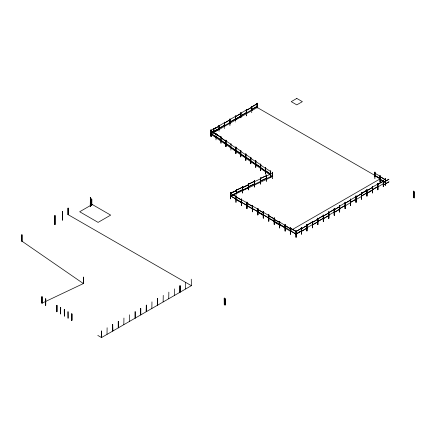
<?xml version="1.0" encoding="UTF-8"?>
<svg xmlns="http://www.w3.org/2000/svg" width="436" height="436" viewBox="0 0 436 436"><rect width="100%" height="100%" fill="white"/><g stroke="black" fill="none" stroke-linecap="round" stroke-linejoin="round"><path stroke-width="0.33" stroke-dasharray="2.18 1.64" d="M224.377 128.609L224.377 127.323M229.843 125.459L229.843 124.173M246.204 114.717L246.209 116.003L246.427 114.717M219.036 131.819L219.036 130.533M235.516 122.309L235.516 121.023M251.888 112.853L251.877 111.567M374.824 178.564L374.829 177.278M260.592 184.265L260.684 183.044M266.685 181.529L266.674 180.242M272.484 178.7L272.484 177.414M254.689 187.235L254.684 185.949M248.7 190.036L248.689 188.75M242.476 193.115L242.476 191.829M375.036 177.278L375.042 178.564M374.933 177.218L374.933 178.629M272.702 177.43L272.707 178.716M272.609 177.359L272.582 178.771M266.587 180.172L266.581 181.463M266.56 180.291L266.56 181.583M260.592 182.973L260.57 184.39M260.472 183.033L260.477 184.319M254.591 185.878L254.591 187.164M254.57 185.998L254.57 187.289M251.774 111.502L251.774 112.919M248.596 188.679L248.596 189.971M248.575 188.804L248.575 190.091M246.318 114.777L246.318 116.069M242.689 191.845L242.699 193.132M242.596 191.775L242.596 193.066M242.574 191.9L242.574 193.186M230.061 124.173L230.066 125.459M229.957 124.107L229.957 125.524M224.486 127.258L224.486 128.669M257.224 109.632L257.224 109.632"/><path stroke-width="0.65" d="M21.8 234.802L21.909 241.299L22.023 234.802M54.816 224.322L54.952 215.662L55.094 224.327L54.805 224.322L55.099 224.322M62.381 211.378L62.675 211.378L62.528 220.038L62.392 211.378L62.67 211.378M67.983 208.141L68.098 214.637L68.207 208.141M55.094 215.755L54.805 215.749M90.236 206.315L90.377 197.661L90.377 206.239M90.519 197.748L90.225 197.742M90.928 198.821L91.037 205.318L91.151 198.821M211.155 129.944L211.04 136.441L210.931 134.223L257.224 107.496L380.503 178.667L290.638 230.551L230.421 195.857L236.023 199.05M213.477 132.98L213.58 128.413L213.689 132.98M218.927 125.328L218.932 129.83M224.377 122.178L224.377 126.68M229.854 123.53L229.957 118.963L230.066 123.53M235.304 120.38L235.407 115.813L235.511 120.38M240.759 117.224L240.863 112.662L240.972 117.224M246.204 114.074L246.318 109.512L246.422 114.074M251.774 106.357L251.774 110.989M257.447 103.327L257.115 103.261L257.115 107.763L257.12 103.261L257.447 103.327L257.447 107.828M257.224 103.327L257.338 107.894M216.458 127.252L210.888 130.544M246.28 110.019L240.748 113.256M257.191 103.724L251.654 106.956M91.702 199.306L91.702 205.738L91.74 199.328M218.883 125.922L224.453 122.712M235.407 116.434L229.837 119.562M219.036 126.146L213.433 129.421L219.003 126.124M235.26 116.821L240.863 113.54L235.26 116.734M246.171 110.521L251.736 107.218M224.377 123.137L229.908 119.818L224.377 123.143M67.983 214.572L191.371 285.678L101.512 337.562L97.784 335.409M210.926 133.073L216.49 129.857L210.926 133.16M224.486 125.241L218.921 128.457M235.407 118.941L229.837 122.156M246.318 112.635L240.748 115.851M257.224 106.335L251.654 109.55M218.921 128.538L224.453 125.301M235.407 119.023L229.837 122.238M246.318 112.722L240.748 115.938M219.003 128.718L213.466 132.032L219.036 128.822M240.83 116.118L235.298 119.35M213.433 132.015L219.036 128.74M224.344 125.715L229.946 122.521M62.381 219.951L62.675 219.951M41.867 296.698L41.976 303.189L42.09 296.698M45.595 298.851L45.704 305.342L45.807 298.851M42.09 303.129L83.358 283.569L83.581 277.138L83.467 283.634L22.023 241.233M230.453 193.252L236.606 190.412L230.421 193.35L236.023 196.543L230.421 193.262M230.421 195.944L236.606 193.006L230.486 195.868M235.914 195.857L235.914 202.288M235.914 196.74L241.446 199.977M235.914 196.821L241.446 200.059M235.914 199.334L241.484 202.631L235.914 199.416M57.002 305.304L56.887 311.8L56.784 305.304M241.375 199.007L241.484 205.503L241.593 199.007M241.375 199.628L246.907 202.778M241.337 202.244L246.907 205.46M60.506 307.456L60.615 313.953L60.729 307.456M246.831 202.157L246.94 208.648L247.054 202.157M246.831 203.034L252.4 206.25M246.792 203.143L252.4 206.337M64.234 309.609L64.343 316.105L64.457 309.609M246.792 205.738L252.362 208.953M67.962 311.762L68.071 318.133M252.291 205.307L252.4 211.803L252.504 205.307M252.253 205.945L257.861 209.057M252.253 208.539L257.861 211.733M71.689 313.915L71.798 320.411L71.913 313.915M257.747 208.452L257.861 214.948L257.97 208.452M257.703 209.362L263.273 212.664M257.703 209.449L263.311 212.643M257.703 211.956L263.311 215.237L257.741 212.021M263.202 211.613L263.311 218.104L263.426 211.613M263.202 212.228L268.772 215.444M263.164 214.757L268.772 218.038M268.658 214.757L268.772 221.254L268.881 214.757M268.62 215.744L274.228 218.937M268.62 218.251L274.228 221.532M274.119 217.907L274.228 224.404L274.342 217.907M274.19 218.872L268.62 215.662M279.65 222.534L274.119 219.215M279.689 225.025L274.119 221.81M279.58 221.483L279.689 227.979L279.798 221.483M279.541 222.038L285.111 225.341M279.65 222.453L274.081 219.319M279.58 224.698L285.111 227.848M374.829 176.635L374.933 172.073L375.036 176.635M285.035 224.633L285.144 231.124L285.258 224.633M374.655 173.097L380.219 176.226M101.512 331.126L101.397 337.497L101.403 331.066M107.005 334.259L107.114 327.763M112.608 324.591L112.831 331.022L112.722 324.651M118.216 321.359L118.325 327.85L118.325 321.294M123.824 324.553L123.933 318.057M129.427 321.316L129.541 314.819M135.144 311.582L135.144 318.144L135.144 311.707M140.752 308.345L140.752 314.906L140.648 308.41M146.245 305.173L146.245 311.604L146.36 305.233M151.962 301.875L151.853 308.366M157.456 298.698L157.57 305.195L157.57 298.638M163.135 301.854L163.244 295.357M168.737 298.616L168.852 292.12M174.345 295.385L174.455 288.888M180.063 285.651L180.063 292.207L179.959 285.716M185.556 282.479L185.556 288.91M191.262 279.187L191.371 285.678M118.325 321.419L118.216 327.785M140.752 308.47L140.637 314.841M157.57 298.758L157.456 305.129M180.063 285.776L179.954 292.142M290.567 228.835L285.035 225.51M374.688 175.583L380.257 178.798M285.111 227.935L279.541 224.633M284.997 228.126L290.567 231.342M380.001 175.822L380.11 182.313L380.219 175.822M290.496 227.783L290.605 234.279L290.719 227.783M380.11 176.64L385.68 179.855M380.11 176.722L385.68 179.937M290.567 228.747L284.997 225.532M290.458 230.808L296.06 234.039M290.458 230.889L296.06 234.121L301.63 230.824L296.028 234.023M380.11 179.234L385.68 182.45M380.11 179.316L385.68 182.531M385.468 178.76L385.577 185.256L385.691 178.76M345.018 208.67L345.121 202.179L345.236 208.67M350.473 199.089L350.582 205.585L350.697 199.089M355.923 195.938L356.032 202.435L356.147 195.938M361.379 192.788L361.493 199.279L361.602 192.788M366.834 189.638L366.943 196.129L367.052 189.638M372.3 186.488L372.409 192.985L372.524 186.488M377.75 183.338L377.859 189.829L377.974 183.338M383.211 180.182L383.32 186.679L383.429 180.182M295.951 237.233L296.06 230.737L296.169 237.233M301.363 227.674L301.478 234.17L301.587 227.674M306.824 224.524L306.933 231.015L307.048 224.524M312.274 221.368L312.383 227.865L312.498 221.368M317.735 218.218L317.844 224.714L317.958 218.218M323.185 215.068L323.294 221.564L323.408 215.068M328.651 211.918L328.766 218.414L328.875 211.918M334.101 208.768L334.216 215.264L334.325 208.768M339.671 205.552L339.671 212.109L339.786 205.618M345.247 202.784L339.704 206.092M350.62 199.797L356.152 196.56M367.063 190.178L361.531 193.491L367.063 190.254M361.493 193.47L367.063 190.167M372.409 187.169L378.017 183.894M296.028 231.511L301.592 228.208M306.933 225.205L312.503 221.902M317.882 218.921L323.414 215.602M301.63 228.23L296.06 231.521L290.458 228.213L296.06 231.407M312.541 221.924L306.933 225.118M317.877 218.916L323.452 215.624M334.368 209.411L328.798 212.615L334.33 209.302M372.557 187.393L366.954 190.668L372.518 187.371M383.467 181.087L377.859 184.368L383.429 181.065M350.691 199.971L345.121 203.274L350.729 200.08M356.065 196.985L361.602 193.671L356.07 196.903M312.421 222.425L317.991 219.123L312.421 222.338M339.818 206.522L334.248 209.738M301.516 228.638L307.08 225.423L301.516 228.726M334.248 209.82L339.78 206.582M383.358 182.428L388.928 179.212L383.358 182.51M356.19 199.089L350.62 202.304M372.448 189.785L378.017 186.488L372.448 189.698M339.671 208.67L345.279 205.389L339.709 208.604M350.582 202.369L356.152 199.154M317.882 221.434L323.414 218.278M328.798 215.133L334.368 211.918M296.028 234.105L301.63 230.824M312.541 224.518L306.971 227.734M323.452 218.218L317.882 221.515M356.07 199.584L361.64 196.369M372.524 189.971L366.987 193.284L372.518 190.047M377.898 186.897L383.467 183.681M366.954 193.262L372.518 189.965M345.159 205.89L350.691 202.566M301.478 231.298L307.048 227.995M312.383 224.998L317.953 221.695M323.343 218.719L328.875 215.395M301.51 231.314L307.08 228.017M317.991 221.717L312.383 224.911M323.338 218.714L328.875 215.482M339.818 209.198L334.248 212.408L339.78 209.095M383.358 185.022L388.928 181.807M383.353 185.098L388.928 181.888M361.379 199.219L361.493 192.723M383.211 186.613L383.32 180.123M224.186 298.137L224.295 304.628L224.409 298.137M413.312 191.121L413.426 197.617L413.426 191.061M414.2 191.589L414.124 198.064L414.124 191.633M224.96 305.053L225.063 298.6L225.069 305.031M210.942 130.822L216.005 134.392L210.899 130.844M210.942 133.416L215.962 136.92M210.899 133.52L215.962 137.008M216.027 133.296L216.005 139.858M220.965 137.373L215.864 133.912L220.959 137.378M220.921 140.07L215.902 136.484M220.981 136.708L220.965 143.264L221.085 136.779M220.834 137.683L225.941 141.231L220.878 137.749M220.965 139.967L215.864 136.506M225.837 140.196L225.941 146.692L226.061 140.207M225.799 140.833L230.9 144.212M225.837 143.324L230.862 146.905L225.799 143.428M225.941 143.826L220.878 140.256L225.941 143.738M231.02 143.618L230.9 150.104M230.769 144.507L235.871 147.973M235.832 150.671L230.813 147.085M235.772 147.025L235.876 153.521L235.996 147.036M235.729 147.575L240.835 151.041M235.772 150.235L240.835 153.636M235.832 150.584L230.769 147.101M240.732 150.431L240.732 156.862M240.748 151.412L245.811 154.894M240.792 153.739L235.734 150.251M240.748 153.919L245.811 157.401M240.748 154.006L245.811 157.489M245.708 153.859L245.811 160.361L245.931 153.87M245.664 154.415L250.765 157.887M250.727 160.579L245.708 156.987M250.667 157.271L250.771 163.773L250.891 157.282M255.692 161.652L250.673 158.235M250.727 160.492L245.664 157.096M250.673 160.83L255.73 164.318M255.643 167.119L255.752 160.628L255.856 167.13M255.589 161.325L260.652 164.721M255.589 163.832L260.652 167.315M255.589 163.92L260.652 167.402M255.692 164.247L250.629 160.764M260.592 164.094L260.695 170.596L260.815 164.105M260.565 165.01L265.628 168.492M265.568 167.522L265.671 174.024L265.671 167.588M265.524 168.165L270.631 171.544M265.628 171.086L260.565 167.604L265.628 171.174M270.527 170.934L270.631 177.436L270.751 170.945M270.631 174.133L265.524 170.672L270.587 174.242M230.998 196.113L272.484 176.558L210.931 134.223M260.477 182.39L260.592 177.828L260.69 182.401M266.472 179.583L266.587 175.027L266.685 179.599M272.495 176.771L272.609 172.215L272.707 176.787M248.482 188.096L248.596 183.534L248.7 188.107M254.471 180.787L254.477 185.289M236.481 189.491L236.492 193.993M242.476 186.69L242.481 191.191M230.481 192.39L230.584 198.892M260.461 178.422L266.581 175.561M260.461 178.504L266.581 175.643M254.591 181.349L248.438 184.188L254.559 181.24M236.476 190.025L242.596 187.164L236.476 190.107M260.592 178.809L254.471 181.67M266.429 176.024L272.587 173.19M242.476 187.567L248.596 184.706L242.476 187.654M242.476 187.649L248.564 184.766M230.481 193.35L236.606 190.499M260.461 181.011L266.581 178.15M260.461 181.098L266.581 178.237M248.471 186.804L254.591 183.943M266.467 178.558L272.587 175.784M260.565 181.387L254.439 184.324M236.443 192.679L242.563 189.731L236.476 192.701M242.476 190.161L248.596 187.3L242.476 190.249M257.185 103.719L251.654 107.043M257.185 106.313L251.654 109.638M374.655 175.604L380.257 178.885M251.736 107.305L246.171 110.433M251.736 109.899L246.204 113.049M367.063 192.761L361.531 195.998M367.063 192.848L361.531 196.086M211.155 136.375L210.931 129.764M328.875 212.801L323.343 216.125L328.875 212.888M274.081 221.831L279.689 225.107M91.811 199.29L91.74 205.759M146.245 311.604L146.36 305.107M112.608 331.022L112.722 324.531M215.864 133.912L220.965 137.46M254.559 183.834L248.471 186.717M385.577 178.695L385.577 185.256M380.11 175.757L380.11 182.313M377.859 183.273L377.859 189.829M374.933 172.073L374.933 176.575M372.409 186.423L372.409 192.985M366.943 189.573L366.943 196.129M356.032 195.873L356.032 202.435M350.582 199.023L350.582 205.585M345.121 202.179L345.121 208.735M339.568 205.618L339.562 212.049M334.319 208.768L334.319 215.199M334.216 208.702L334.216 215.264M328.869 211.918L328.869 218.349M328.766 211.858L328.766 218.414M323.294 215.003L323.294 221.564M317.844 218.153L317.844 224.714M312.383 221.308L312.383 227.865M306.933 224.458L306.933 231.015M301.478 227.608L301.478 234.17M296.06 230.737L296.06 237.298M290.605 227.717L290.605 234.279M285.144 224.567L285.144 231.124M279.689 221.423L279.689 227.979M274.228 217.842L274.228 224.404M272.609 172.215L272.582 176.842M270.647 170.874L270.631 177.436M268.772 214.692L268.772 221.254M266.587 175.027L266.587 180.172M266.56 175.152L266.56 179.654M265.688 167.468L265.671 174.024M263.311 211.547L263.311 218.104M263.208 211.613L263.208 218.044M260.712 164.04L260.695 170.596M260.592 177.828L260.57 182.461M257.861 208.386L257.861 214.948M257.752 208.452L257.752 214.883M257.224 103.201L257.235 107.828M255.752 167.059L255.752 160.628L255.736 167.184M254.684 180.804L254.689 185.305M254.591 180.733L254.591 185.235M254.57 180.853L254.57 185.36M252.4 205.242L252.4 211.803M251.888 106.422L251.877 110.924M250.787 157.211L250.771 163.773M248.596 183.534L248.596 188.041M248.575 183.66L248.575 188.167M246.94 202.091L246.94 208.648M246.318 109.512L246.318 114.139M245.828 153.804L245.811 160.361M242.689 186.701L242.699 190.559M242.596 186.63L242.596 191.137M242.574 186.755L242.574 191.257M241.484 198.941L241.484 205.503M240.863 112.662L240.863 117.807M240.852 150.376L240.835 156.933M236.699 189.502L236.704 193.361M236.606 189.431L236.606 193.295M236.585 189.556L236.585 194.064M236.023 195.791L236.023 202.353M235.892 146.965L235.876 153.521M235.407 115.813L235.407 120.44M230.606 192.336L230.606 198.772M229.957 118.963L229.957 123.595M225.962 140.136L225.941 146.692M225.036 298.578L224.998 305.075M224.486 122.113L224.486 126.74M224.295 298.071L224.295 304.628M219.036 125.263L219.036 130.413M213.58 128.413L213.58 133.045M211.04 129.884L211.04 136.441M101.512 331L101.512 337.562M91.037 198.756L91.037 205.318M90.377 197.661L90.377 206.402M83.467 277.078L83.467 283.634M71.902 313.915L71.902 320.346M71.798 313.849L71.798 320.411M68.098 208.076L68.098 214.637M68.071 311.696L68.071 318.258M64.343 309.544L64.343 316.105M62.528 211.291L62.528 220.038M60.615 307.391L60.615 313.953M56.887 305.238L56.887 311.8M54.952 215.662L54.952 224.409M45.704 298.785L45.704 305.342M41.976 296.633L41.976 303.189M21.909 234.742L21.909 241.299M240.863 116.134L235.26 119.415L240.863 116.134M92.258 204.484L79.674 211.749L98.089 222.382L110.673 215.117L92.258 204.484M296.802 98.438L291.232 101.653L296.802 104.869L302.371 101.653L296.802 98.438"/></g></svg>
